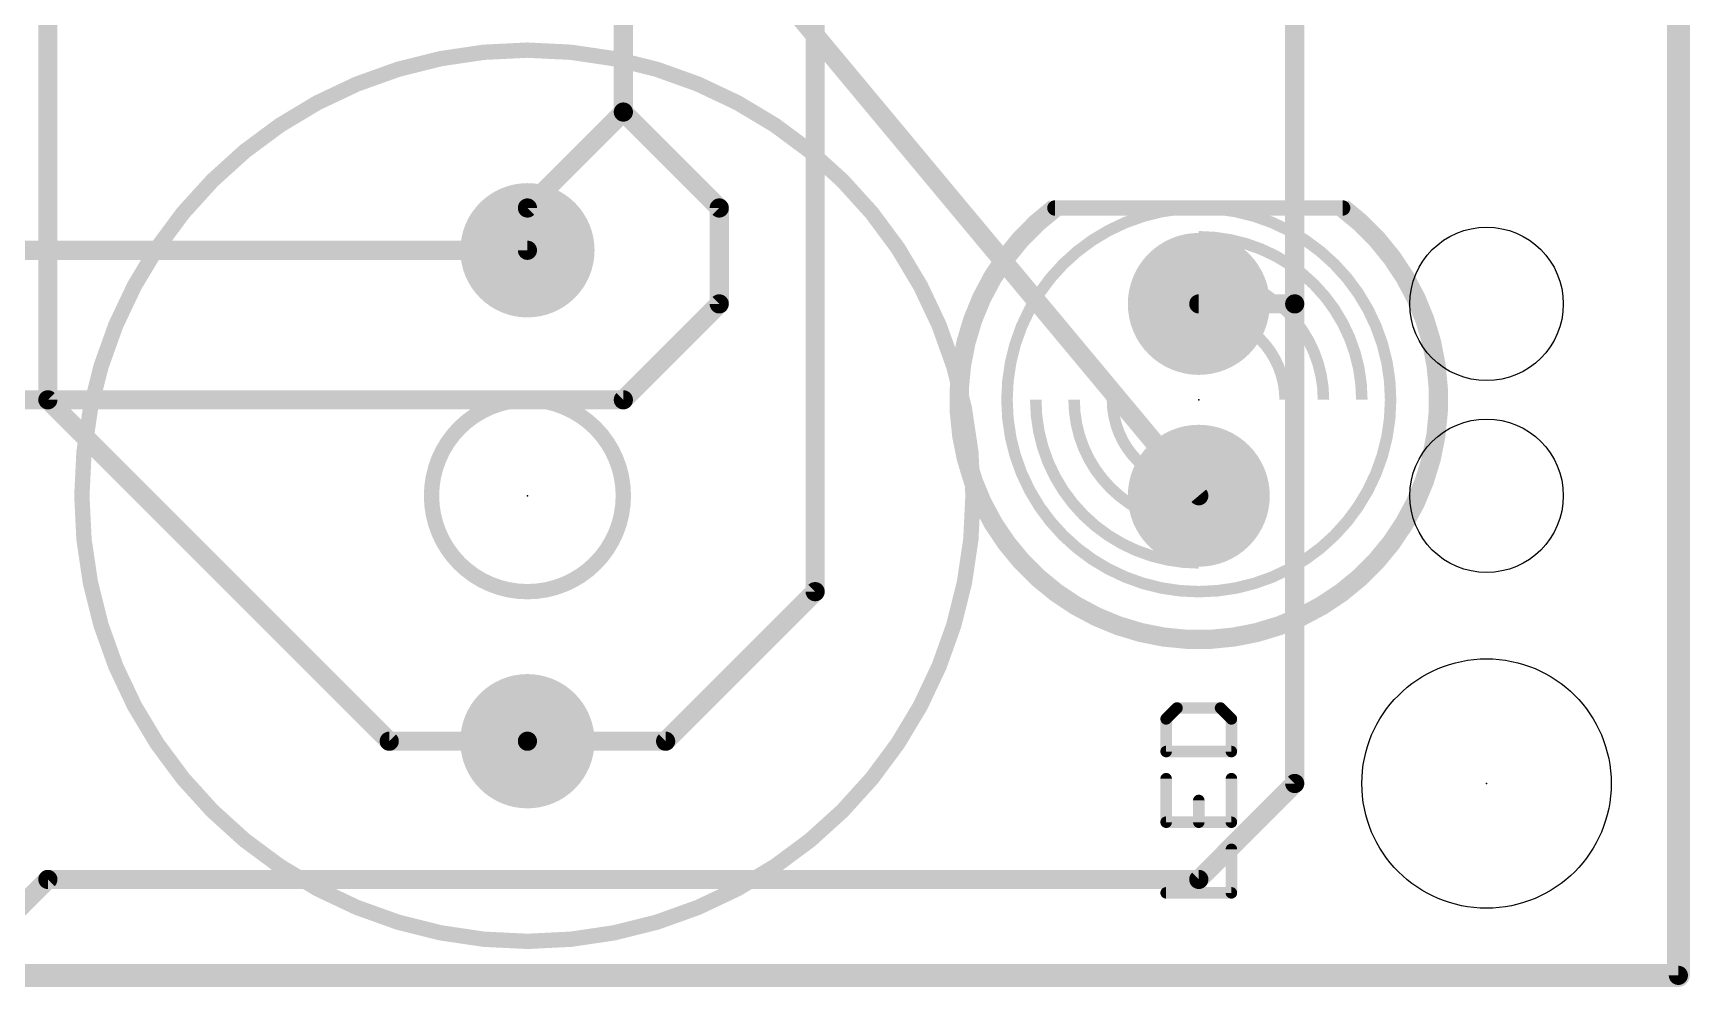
# Model space of a CAD drawing. Extents: x -6.3 to 52.2, y -19.1 to 23.1.
# Drawn here: x 30.28 to 52.22, y -0.15 to 12.47 of the extents above; entities that cross this region are included whole.
import ezdxf

# ---------------------------------------------------------------- set-up
doc = ezdxf.new("R2010")
doc.units = 0
for name, color, linetype in [('1', 12, 'CONTINUOUS'), ('16', 132, 'CONTINUOUS'), ('17', 110, 'CONTINUOUS'), ('20', 53, 'CONTINUOUS'), ('21', 41, 'CONTINUOUS'), ('23', 53, 'CONTINUOUS'), ('51', 53, 'CONTINUOUS')]:
    doc.layers.add(name, color=color, linetype=linetype)

# ---------------------------------------------------------------- blocks, each defined once
blk = doc.blocks.new('ROUNDP')
at = {"const_width": 0.5}
blk.add_lwpolyline([(0, -0.25, 1), (0, 0.25, 1), (0, -0.25)], format="xyb", dxfattribs=at)

msp = doc.modelspace()

# ---------------------------------------------------------------- linework, layer by layer
at = {"layer": '1', "const_width": 0.254}
for points in [[(52.07, 22.86), (52.07, 0)], [(38.1, 11.43), (38.1, 19.05)], [(39.37, 13.97), (45.72, 6.35)], [(39.37, 10.16), (38.1, 11.43)], [(39.37, 8.89), (39.37, 10.16)], [(36.83, 9.6), (29.77, 9.6)], [(38.1, 7.62), (39.37, 8.89)], [(17.78, 7.62), (38.1, 7.62)], [(52.07, 0), (0, 0)]]:
    msp.add_lwpolyline(points, dxfattribs=at)
at = {"layer": '1', "const_width": 0.127}
for points in [[(38.1449, 11.4749, 1), (38.0551, 11.3851)], [(38.0365, 11.43, 1), (38.1635, 11.43)], [(39.4335, 10.16, 1), (39.3065, 10.16)], [(39.3251, 10.1151, 1), (39.4149, 10.2049)], [(36.83, 9.5365, 1), (36.83, 9.6635)], [(39.4149, 8.8451, 1), (39.3251, 8.9349)], [(39.3065, 8.89, 1), (39.4335, 8.89)], [(38.0551, 7.6649, 1), (38.1449, 7.5751)], [(38.1, 7.5565, 1), (38.1, 7.6835)], [(45.6712, 6.3093, 1), (45.7688, 6.3907)], [(52.0065, 0, 1), (52.1335, 0)], [(52.07, -0.0635, 1), (52.07, 0.0635)]]:
    msp.add_lwpolyline(points, format="xyb", dxfattribs=at)
at = {"layer": '16', "const_width": 0.254}
for points in [[(52.07, 22.86), (52.07, 0)], [(38.1, 11.43), (38.1, 20.32)], [(40.64, 5.08), (40.64, 20.32)], [(30.48, 13.97), (30.48, 7.62)], [(46.99, 13.97), (46.99, 8.89)], [(36.83, 10.16), (38.1, 11.43)], [(36.83, 9.6), (36.83, 10.16)], [(45.72, 8.89), (46.99, 8.89)], [(46.99, 8.89), (46.99, 2.54)], [(35, 3.1), (30.48, 7.62)], [(38.66, 3.1), (40.64, 5.08)], [(36.83, 3.1), (35, 3.1)], [(36.83, 3.1), (38.66, 3.1)], [(45.72, 1.27), (46.99, 2.54)], [(30.48, 1.27), (29.845, 0.635)], [(30.48, 1.27), (45.72, 1.27)], [(52.07, 0), (0, 0)]]:
    msp.add_lwpolyline(points, dxfattribs=at)
at = {"layer": '16', "const_width": 0.127}
for points in [[(38.0365, 11.43, 1), (38.1635, 11.43)], [(38.1449, 11.3851, 1), (38.0551, 11.4749)], [(36.8935, 10.16, 1), (36.7665, 10.16)], [(36.7851, 10.2049, 1), (36.8749, 10.1151)], [(36.7665, 9.6, 1), (36.8935, 9.6)], [(45.72, 8.9535, 1), (45.72, 8.8265)], [(47.0535, 8.89, 1), (46.9265, 8.89)], [(46.99, 8.8265, 1), (46.99, 8.9535)], [(46.9265, 8.89, 1), (47.0535, 8.89)], [(30.5249, 7.6649, 1), (30.4351, 7.5751)], [(30.4165, 7.62, 1), (30.5435, 7.62)], [(40.5765, 5.08, 1), (40.7035, 5.08)], [(40.6849, 5.0351, 1), (40.5951, 5.1249)], [(35, 3.1635, 1), (35, 3.0365)], [(34.9551, 3.0551, 1), (35.0449, 3.1449)], [(36.83, 3.1635, 1), (36.83, 3.0365)], [(36.83, 3.0365, 1), (36.83, 3.1635)], [(38.6151, 3.1449, 1), (38.7049, 3.0551)], [(38.66, 3.0365, 1), (38.66, 3.1635)], [(47.0349, 2.4951, 1), (46.9451, 2.5849)], [(46.9265, 2.54, 1), (47.0535, 2.54)], [(30.48, 1.3335, 1), (30.48, 1.2065)], [(30.5249, 1.2251, 1), (30.4351, 1.3149)], [(45.6751, 1.3149, 1), (45.7649, 1.2251)], [(45.72, 1.2065, 1), (45.72, 1.3335)], [(52.0065, 0, 1), (52.1335, 0)], [(52.07, -0.0635, 1), (52.07, 0.0635)]]:
    msp.add_lwpolyline(points, format="xyb", dxfattribs=at)
at = {"layer": '20', "const_width": 0.3048}
for points in [[(52.07, 0), (52.07, 22.86)], [(0, 0), (52.07, 0)]]:
    msp.add_lwpolyline(points, dxfattribs=at)
at = {"layer": '20', "const_width": 0.1524}
for points in [[(51.9938, 0, 1), (52.1462, 0)], [(52.07, -0.0762, 1), (52.07, 0.0762)]]:
    msp.add_lwpolyline(points, format="xyb", dxfattribs=at)
at = {"layer": '20'}
for centre, radius in [((49.53, 8.89), 1.016), ((49.53, 6.35), 1.016), ((49.53, 2.54), 1.651)]:
    msp.add_circle(centre, radius, dxfattribs=at)
at = {"layer": '21'}
for points, const_width in [([(36.83, 0.45, 1), (36.83, 12.25, 1), (36.83, 0.45)], 0.2032), ([(43.815, 10.16, 3), (47.625, 10.16)], 0.254), ([(45.72, 5.08, 1), (45.72, 10.16, 1), (45.72, 5.08)], 0.1524), ([(43.815, 10.2108, 1), (43.815, 10.1092)], 0.1016), ([(47.625, 10.1092, 1), (47.625, 10.2108)], 0.1016), ([(45.4315, 3.5776, 1), (45.4315, 3.5014)], 0.0762), ([(45.4585, 3.5125, 1), (45.4046, 3.5664)], 0.0762), ([(46.0347, 3.5664, 1), (45.9808, 3.5125)], 0.0762), ([(46.0077, 3.5014, 1), (46.0077, 3.5776)], 0.0762), ([(45.3256, 3.3954, 1), (45.2494, 3.3954)], 0.0762), ([(45.2605, 3.4223, 1), (45.3144, 3.3685)], 0.0762), ([(46.1899, 3.3954, 1), (46.1137, 3.3954)], 0.0762), ([(46.1249, 3.3685, 1), (46.1787, 3.4223)], 0.0762), ([(45.2875, 3.0013, 1), (45.2875, 2.9251)], 0.0762), ([(45.2494, 2.9632, 1), (45.3256, 2.9632)], 0.0762), ([(46.1137, 2.9632, 1), (46.1899, 2.9632)], 0.0762), ([(46.1518, 2.9251, 1), (46.1518, 3.0013)], 0.0762), ([(45.3256, 2.6039, 1), (45.2494, 2.6039)], 0.0762), ([(46.1899, 2.6039, 1), (46.1137, 2.6039)], 0.0762), ([(45.7577, 2.3158, 1), (45.6815, 2.3158)], 0.0762), ([(45.2875, 2.0658, 1), (45.2875, 1.9896)], 0.0762), ([(45.2494, 2.0277, 1), (45.3256, 2.0277)], 0.0762), ([(45.6815, 2.0277, 1), (45.7577, 2.0277)], 0.0762), ([(46.1137, 2.0277, 1), (46.1899, 2.0277)], 0.0762), ([(46.1518, 1.9896, 1), (46.1518, 2.0658)], 0.0762), ([(46.1899, 1.6684, 1), (46.1137, 1.6684)], 0.0762), ([(45.2875, 1.1303, 1), (45.2875, 1.0541)], 0.0762), ([(46.1137, 1.0922, 1), (46.1899, 1.0922)], 0.0762), ([(46.1518, 1.0541, 1), (46.1518, 1.1303)], 0.0762)]:
    msp.add_lwpolyline(points, format="xyb", dxfattribs=dict(at, const_width=const_width))
for points, const_width in [([(47.625, 10.16), (43.815, 10.16)], 0.2032), ([(45.4315, 3.5395), (45.2875, 3.3954)], 0.1524), ([(46.0077, 3.5395), (45.4315, 3.5395)], 0.1524), ([(46.1518, 3.3954), (46.0077, 3.5395)], 0.1524), ([(45.2875, 3.3954), (45.2875, 2.9632)], 0.1524), ([(46.1518, 2.9632), (46.1518, 3.3954)], 0.1524), ([(45.2875, 2.9632), (46.1518, 2.9632)], 0.1524), ([(45.2875, 2.6039), (45.2875, 2.0277)], 0.1524), ([(46.1518, 2.0277), (46.1518, 2.6039)], 0.1524), ([(45.7196, 2.0277), (45.7196, 2.3158)], 0.1524), ([(45.2875, 2.0277), (46.1518, 2.0277)], 0.1524), ([(46.1518, 1.0922), (46.1518, 1.6684)], 0.1524), ([(45.2875, 1.0922), (46.1518, 1.0922)], 0.1524)]:
    msp.add_lwpolyline(points, dxfattribs=dict(at, const_width=const_width))
at = {"layer": '23'}
for p in [(45.72, 7.62), (36.83, 6.35), (49.53, 2.54)]:
    msp.add_point(p, dxfattribs=at)
at = {"layer": '51'}
for points, const_width in [([(47.879, 7.62, 0.4142), (45.72, 9.779)], 0.1524), ([(47.371, 7.62, 0.4142), (45.72, 9.271)], 0.1524), ([(46.863, 7.62, 0.4142), (45.72, 8.763)], 0.1524), ([(36.83, 5.08, 1), (36.83, 7.62, 1), (36.83, 5.08)], 0.2032), ([(43.561, 7.62, 0.4142), (45.72, 5.461)], 0.1524), ([(44.069, 7.62, 0.4142), (45.72, 5.969)], 0.1524), ([(44.577, 7.62, 0.4142), (45.72, 6.477)], 0.1524)]:
    msp.add_lwpolyline(points, format="xyb", dxfattribs=dict(at, const_width=const_width))

# ---------------------------------------------------------------- block references
at = {"layer": '17'}
for p, xscale, yscale, rotation in [((36.83, 9.6), 1.778, 1.778, 270), ((36.83, 9.6), 1.778, 1.778, 270), ((45.72, 8.89), 1.8796, 1.8796, 90), ((45.72, 8.89), 1.8796, 1.8796, 90), ((45.72, 6.35), 1.8796, 1.8796, 90), ((45.72, 6.35), 1.8796, 1.8796, 90), ((36.83, 3.1), 1.778, 1.778, 270), ((36.83, 3.1), 1.778, 1.778, 270)]:
    msp.add_blockref('ROUNDP', p, dxfattribs=dict(at, xscale=xscale, yscale=yscale, rotation=rotation))

doc.saveas('drawing.dxf')
